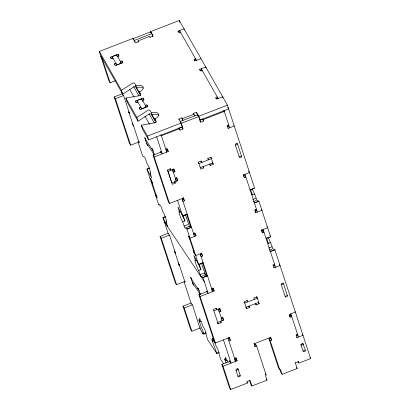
<?xml version="1.0" encoding="UTF-8"?>
<svg xmlns="http://www.w3.org/2000/svg" width="410" height="410" viewBox="0 0 410 410"><rect width="100%" height="100%" fill="white"/><g stroke="black" fill="none" stroke-linecap="round" stroke-linejoin="round"><path stroke-width="0.61" d="M123.031 93.962L133.839 86.92A1.63 0.943 -16.8 0 1 135.823 87.171L140.446 95.299M253.78 188.349L250.003 189.809L250.141 190.035L254.666 188.287L227.442 105.165L179.324 20.5L150.654 31.585L153.181 36.034L150.162 37.197L149.691 36.367L138.119 40.841L138.595 41.671L135.577 42.84L133.05 38.391L99.348 51.424L100.491 55.232L122.728 94.121A1.614 0.948 -16.5 0 0 123.041 93.972M99.348 51.424L121.473 90.359L132.691 83.112A1.63 0.943 -16.7 0 1 134.675 83.363L136.099 85.864A5.694 3.295 -16.8 0 1 143.039 86.741A5.694 3.295 -16.8 0 1 139.415 91.696L140.835 94.203A1.63 0.943 -16.8 0 1 139.8 95.617L126.321 97.964A1.63 0.938 -16.8 0 0 125.875 98.103L136.868 117.439L148.087 110.198A1.625 0.943 -16.7 0 1 150.07 110.449L151.49 112.95L152.064 114.851L155.38 120.689L154.811 118.782A5.694 3.3 -16.8 0 0 158.429 113.826A5.694 3.3 -16.8 0 0 151.49 112.95M125.87 98.098L127.018 101.905L138.011 121.252L149.235 114.006A1.63 0.943 -16.7 0 1 151.218 114.257L155.836 122.385M151.843 33.676L150.644 31.877L133.035 38.684L134.239 40.482L151.843 33.676L152.771 36.5M111.079 58.799L110.587 57.169L118.131 54.248L119.079 55.919L117.567 56.503M112.104 56.647L116.635 54.899L121.37 63.237L116.845 64.985L112.104 56.647L112.786 58.907M178.217 31.806L178.027 31.17L184.064 28.838L184.403 29.966M113.042 58.251L111.535 58.835L110.587 57.169M180.482 32.257L178.975 32.841L178.027 31.17M114.703 64.924L114.375 63.837L115.886 63.253L116.542 65.431M114.375 63.837L115.323 65.503L122.872 62.586L121.924 60.921L120.412 61.505L120.904 63.135M110.152 82.769L101.936 57.769L100.732 55.97L108.952 80.965L110.152 82.769L115.435 80.729M201.013 58.666L194.981 60.998L194.032 59.332L195.539 58.748L196.113 60.649M139.487 141.804L130.682 145.207L129.483 143.403L114.19 96.898L122.405 93.721M114.19 96.898L115.389 98.697L123.605 95.52M200.1 70.607L199.716 69.336L205.753 66.999L206.092 68.127M202.176 70.417L200.664 71.002L199.716 69.336M136.028 102.705L135.541 101.07L143.085 98.154L144.033 99.825L142.521 100.404L142.849 101.495M137.058 100.552L141.588 98.805L146.324 107.143L141.798 108.891L137.058 100.552L137.739 102.813M137.996 102.157L136.489 102.741L135.541 101.07M139.82 109.373L139.328 107.743L140.84 107.159L141.496 109.337M139.328 107.743L140.276 109.408L147.82 106.492L146.877 104.827L145.365 105.411L145.857 107.041M179.067 119.664L178.873 119.028L181.891 117.86L182.942 120.601M193.843 114.656L193.464 113.391L196.482 112.222L198.773 116.25L199.916 120.058L228.59 108.973L227.642 107.307M182.368 118.695L193.935 114.221L194.509 116.127M179.954 121.544L197.558 114.738L198.763 116.542L200.618 122.19L203.637 121.027L202.576 118.731M141.265 125.183L147.462 136.089L181.164 123.056L182.312 126.864L148.61 139.897L142.413 128.991L141.265 125.183L155.195 122.703A1.63 0.943 -16.7 0 0 156.23 121.288L154.811 118.782M198.773 116.25L227.442 105.165M198.763 116.542L181.153 123.348L183.014 128.996L179.995 130.165L179.395 129.263M178.796 128.366L181.809 127.197L183.014 128.996M199.921 120.197L202.437 119.223L203.637 121.027M179.995 130.165L179.534 128.771L161.427 135.772L160.828 134.869M203.175 119.628L224.306 111.458L223.706 110.562M165.876 149.307L167.388 148.722L168.305 151.515L154.221 156.958L153.017 155.159L161.232 151.982M227.048 125.281L227.248 125.578L228.754 124.999M165.932 150.168L167.106 149.712L168.305 151.515M227.463 126.372L228.606 125.931M227.965 128.069L228.165 128.371L234.197 126.034L233.961 125.675M165.179 216.7L162.913 217.577L167.675 226.689L166.127 221.59A5.694 0.61 68.9 0 0 165.922 218.807A5.694 0.61 68.9 0 0 162.913 211.821L160.761 205.774L158.655 204.621L146.944 168.997L149.635 167.957M147.831 168.935L149.445 168.31M167.341 170.334L167.982 171.298L174.04 168.956L174.957 171.744L173.445 172.328L172.846 171.426M235.407 145.227L237.672 144.351L241.49 155.979A1.22 1.092 -33.7 0 1 240.706 157.466A1.22 1.092 -33.7 0 1 239.23 156.856L235.407 145.227A1.22 1.092 -33.7 0 1 236.196 143.741A1.22 1.092 -33.7 0 1 237.672 144.351L236.867 143.151M172.246 170.529L173.753 169.945L174.957 171.744M200.28 167.721L212.857 162.857M175.434 178.376L176.946 177.791L177.863 180.579L171.8 182.927L167.982 171.298M203.288 166.557L203.744 167.951L200.726 169.12L198.435 162.145L201.453 160.976L201.91 162.37L201.008 161.022M209.684 164.523L210.284 165.425L213.302 164.256L211.006 157.281L207.993 158.45L208.449 159.844L207.547 158.491M175.152 179.365L176.659 178.78L177.863 180.579M239.23 156.856L241.49 155.979M174.845 181.748L175.301 183.142L172.282 184.31L167.541 169.894L170.56 168.725L171.021 170.119L170.119 168.771M158.655 204.621L159.408 204.329M153.017 155.159L168.31 201.664L169.509 203.468L183.593 198.025L184.51 200.813L183.003 201.397L182.101 200.044M243.253 174.578L243.453 174.88L249.49 172.543L248.532 171.103M182.306 199.398L183.311 199.009L184.51 200.813M243.171 175.864L244.678 175.285L245.882 177.084L244.37 177.668L243.704 176.669M163.8 217.515L165.42 216.89M193.592 233.603L195.104 233.018L196.021 235.811L189.963 238.154L186.97 229.062L184.864 227.909L182.711 221.861A5.694 0.61 68.9 0 1 179.703 214.876A5.694 0.61 68.9 0 1 179.498 212.093L180.631 211.657M164.287 221.682L204.318 281.747L208.142 293.37L206.537 290.972L206.906 292.084M183.332 215.583L187.103 214.128M179.498 212.093L177.95 206.988L182.681 216.06L187.175 214.256M182.711 221.861L184.977 220.985L183.126 215.363M251.858 193.966A5.694 0.61 68.9 0 0 252.401 194.914L254.666 194.043L256.819 200.09L258.925 201.238L270.636 236.867L266.111 238.615L265.977 238.384M184.09 226.048L187.862 224.588M252.806 199.475L256.04 198.225M185.356 281.327L176.556 284.73L175.352 282.931L160.064 236.421L168.279 233.244M185.699 227.75L189.471 226.294L191.501 227.309L186.97 229.062M253.452 201.556L256.147 200.516M160.064 236.421L161.263 238.22L169.479 235.048M186.878 228.944L190.65 227.488M255.056 202.586L258.828 201.125M258.925 201.238L254.4 202.991L253.821 202.648M256.47 209.29L254.958 209.874L255.876 212.667L261.913 210.33L261.272 209.372M193.72 234.433L194.817 234.007L196.021 235.811M254.677 210.863L256.322 210.227M200.464 254.63L201.469 254.241L202.673 256.04L201.161 256.624L200.259 255.271M261.329 231.096L262.836 230.512L264.04 232.311L262.528 232.895L261.928 231.998M204.318 281.747L202.945 277.637L200.741 276.304L198.681 270.441A5.694 0.61 68.9 0 1 195.678 263.456A5.694 0.61 68.9 0 1 195.473 260.673L196.605 260.237M199.306 264.163L203.078 262.707L203.211 262.938L198.686 264.686L193.925 255.568L195.473 260.673M266.515 238.179L269.211 237.134M198.681 270.441L200.946 269.565L199.193 264.235M267.515 241.905A5.694 0.61 68.9 0 0 268.371 243.494L270.636 242.617L272.793 248.67L274.895 249.818L310.652 358.576L298.834 363.147L297.834 361.646M200.059 274.623L203.832 273.168M268.781 248.055L272.014 246.805M201.674 276.33L205.446 274.869L207.47 275.889L202.945 277.637M269.421 250.136L272.117 249.09M202.847 277.524L206.619 276.068M271.031 251.161L274.803 249.705M274.895 249.818L270.369 251.571L269.79 251.227M211.75 288.83L213.261 288.245L214.179 291.038L200.095 296.486L198.891 294.682L207.106 291.505M272.916 264.804L273.116 265.106L274.628 264.522L274.326 264.071M211.801 289.691L212.974 289.234L214.179 291.038M273.383 265.88L274.48 265.454M273.834 267.592L274.034 267.894L280.071 265.562L279.43 264.599M200.562 327.867L191.844 331.239L190.645 329.435L182.998 306.183L191.214 303.005M182.998 306.183L184.203 307.982L192.418 304.809M213.876 310.811L219.914 308.479L220.831 311.267L219.319 311.851L218.72 310.954M281.281 284.75L283.541 283.874L287.364 295.502A1.22 1.092 -33.7 0 1 286.58 296.989A1.22 1.092 -33.7 0 1 285.104 296.379L281.281 284.75A1.22 1.092 -33.7 0 1 282.065 283.269A1.22 1.092 -33.7 0 1 283.541 283.874L282.941 282.977M218.12 310.052L219.627 309.468L220.831 311.267M206.112 333.181L203.847 334.058L198.676 319.82L200.024 321.722L201.156 321.281M246.154 307.244L258.73 302.38M221.308 317.899L222.814 317.314L223.732 320.107L217.7 322.439M245.698 307.29L246.6 308.643L249.618 307.474L249.162 306.08M255.558 304.046L256.158 304.948L259.176 303.779L256.88 296.804L253.862 297.973L254.323 299.367M221.026 318.888L222.533 318.303L223.732 320.107M285.104 296.379L287.364 295.502M217.556 322.936L218.156 323.833L221.174 322.67L220.718 321.271M204.452 333.34L206.071 332.715M219.114 352.692L216.849 353.569L211.683 339.326L213.026 341.233L214.158 340.792M198.891 294.682L214.184 341.192L215.383 342.991L229.467 337.548L230.384 340.336L228.877 340.92M228.18 338.921L229.185 338.537L230.384 340.336M289.045 315.392L290.552 314.808L291.756 316.607L290.244 317.191L289.578 316.192M217.459 352.851L219.073 352.226M253.974 343.421L254.174 343.718L270.774 337.302L271.692 340.09L270.185 340.674L268.986 338.875L270.492 338.291L271.692 340.09M254.395 344.513L255.404 344.123L256.604 345.927L266.162 374.996A0.815 0.728 -33.7 0 0 265.634 375.985L267.012 380.167L251.919 386.005L250.72 384.201L249.434 380.295M254.425 345.507L255.092 346.511L256.604 345.927M226.089 362.963L224.885 359.734L225.895 359.344M224.885 359.734L224.711 358.817L226.028 360.744L227.16 360.303M234.689 358.591L236.196 358.012L237.113 360.8L223.03 366.248L221.83 364.444L230.046 361.266M297.563 334.283L296.056 334.867L296.973 337.655L303.01 335.324L302.37 334.36M234.74 359.452L235.914 358.996L237.113 360.8M296.322 335.641L297.419 335.216M236.016 370.399L238.282 369.523L240.193 375.334A1.22 1.092 -33.7 0 1 239.404 376.821A1.22 1.092 -33.7 0 1 237.928 376.211L236.016 370.399A1.22 1.092 -33.7 0 1 236.806 368.913A1.22 1.092 -33.7 0 1 238.282 369.523L237.641 368.559M237.928 376.211L240.193 375.334M300.755 344.61L303.067 351.027L305.332 350.15L302.821 343.436M295.159 362.619L295.359 362.917L298.372 361.753L298.834 363.147M221.83 364.444L229.472 387.696L230.676 389.5L247.527 382.986L247.066 381.587L250.085 380.424L251.919 386.005M279.722 368.944L280.901 372.531L282.101 374.335L297.194 368.498L295.359 362.917M200.018 121.288L200.618 122.19M267.007 226.812L267.648 227.77L261.611 230.107L262.528 232.895M255.276 211.765L255.876 212.667M210.52 157.23L211.478 158.67L198.901 163.534L198.261 162.575M212.103 162.457L213.302 164.256M180.256 121.995L180.856 122.897M178.934 127.869L179.534 128.771M202.842 166.603L203.744 167.951M295.123 311.708L295.364 312.066L289.327 314.403L290.244 317.191M296.773 337.358L296.973 337.655M310.119 357.776L310.652 358.576M166.132 151.147L166.773 152.105L161.166 135.044M256.393 296.753L257.352 298.198L244.775 303.057L244.134 302.098M298.172 361.451L298.372 361.753M258.274 302.431L259.176 303.779M175.69 180.21L176.331 181.174L172.507 169.545M128.591 112.196L129.55 113.637L123.815 96.196L122.216 93.793L121.452 91.466M174.399 181.794L175.301 183.142M145.207 138.97L153.212 150.982M183.393 197.722L183.593 198.025M296.553 367.539L297.194 368.498M146.585 143.157L154.242 154.647M132.092 123.343L133.373 125.265L139.108 142.706L138.467 141.742M246.881 300.545L247.783 301.898L247.322 300.499L244.309 301.668L246.6 308.643M248.716 306.127L249.618 307.474M282.101 374.335L280.727 370.148A0.815 0.728 -33.7 0 0 279.743 369.743L278.539 367.939L268.986 338.875M149.932 178.089L151.531 180.492L152.448 183.28L152.048 182.681M189.676 239.143L188.359 235.75L189.984 238.143L198.686 264.686M155.949 194.54L157.266 197.933L155.667 195.529M193.576 251.002L193.177 250.402L194.094 253.19L195.719 255.584L201.756 253.252L202.673 256.04M204.216 273.096L205.656 275.212M213.062 287.948L213.261 288.245M211.709 290.183L212.667 291.623L200.223 253.841M265.49 373.992L266.162 374.996M266.208 378.968L267.012 380.167M215.993 308.294L216.895 309.647L216.434 308.248L213.415 309.417L218.156 323.833M221.584 319.728L222.225 320.692L218.402 309.063M174.486 251.709L175.449 253.149L169.714 235.709L168.11 233.31L162.913 217.577M220.272 321.317L221.174 322.67M191.08 278.498L199.086 290.505M229.267 337.245L229.467 337.548M192.459 282.68L200.116 294.17M177.986 262.856L179.267 264.778L185.002 282.218L184.362 281.26M178.427 264.219L179.329 265.572L174.588 251.156M235.996 357.71L236.196 358.012M234.643 359.944L235.606 361.384L227.96 338.132M246.861 381.982L247.527 382.986M203.847 334.058L202.904 332.674L203.063 333.725A3.254 0.348 68.9 0 1 201.776 331.798L199.895 328.128L192.649 305.476L191.05 303.072L183.977 281.562M216.849 353.569L207.562 339.634L204.795 329.461L202.827 325.924A5.694 0.61 68.9 0 0 199.819 318.939A5.694 0.61 68.9 0 0 200.024 321.722M223.66 363.788L220.565 359.145L217.797 348.971L215.829 345.435A5.694 0.61 68.9 0 0 212.821 338.45A5.694 0.61 68.9 0 0 213.026 341.233M270.636 236.867L269.939 235.54M182.681 216.06L177.535 200.367M146.944 168.997L151.705 178.114L150.152 173.01A5.694 0.61 68.9 0 0 149.947 170.227A5.694 0.61 68.9 0 0 146.944 163.241L144.786 157.194L142.685 156.046L138.103 142.116M189.471 226.294L185.433 214.625M205.446 274.869L201.407 263.199M196.487 60.413L179.534 30.586L180.215 32.841M218.176 98.574L201.223 68.752L201.904 71.007M193.464 113.391L193.935 114.221M178.873 119.028L181.164 123.056M136.099 85.864L136.673 87.766L139.989 93.603L139.415 91.702M133.573 86.495L138.944 95.945M149.04 113.713L154.324 123.01M129.678 89.359L134.101 97.139M144.827 116.01L149.486 124.215M261.462 229.62L262.308 231.266M250.648 189.589L252.401 194.914M266.526 237.872L268.371 243.494M224.065 110.726L229.672 127.787L228.073 125.383L228.437 126.5M244.965 174.296L257.388 212.083L255.784 209.679L256.153 210.796M263.123 229.523L275.546 267.31L273.941 264.906L274.31 266.023M290.839 313.819L298.48 337.071L296.881 334.673L297.25 335.785M290.552 314.808L291.136 316.576M227.248 125.578L228.165 128.371M243.453 174.88L244.37 177.668M273.116 265.106L274.034 267.894M197.558 114.738L197.933 115.871M270.123 337.174L270.492 338.291M270.185 340.674L279.743 369.743M209.828 164.031L210.284 165.425M255.696 303.554L256.158 304.948M255.404 344.123L255.799 345.338M254.174 343.718L255.092 346.511M134.239 40.482L134.793 42.179M166.737 148.594L167.106 149.712M173.389 168.828L173.753 169.945M176.295 177.663L176.659 178.78M182.947 197.897L183.311 199.009M194.453 232.89L194.817 234.007M201.105 253.124L201.469 254.241M212.611 288.122L212.974 289.234M219.263 308.351L219.627 309.468M222.169 317.186L222.533 318.303M228.816 337.42L229.185 338.537M235.545 357.884L235.914 358.996M182.066 198.614L194.489 236.401M186.678 214.425L191.014 227.606M202.56 262.723L206.753 275.484M223.435 339.88L231.076 363.132L229.477 360.733L230.025 362.404M156.635 136.797L162.247 153.858L160.643 151.454L161.012 152.571M188.784 236.344L194.514 253.785M154.452 154.831L152.73 149.599L151.931 148.394L152.392 149.793M200.346 294.344L198.63 289.111L197.825 287.912L198.286 289.306M153.765 153.975L154.227 155.375M199.665 293.493L199.967 294.421M154.221 156.958L169.509 203.468M200.095 296.486L215.383 342.991M223.03 366.248L230.676 389.5M145.986 140.179L144.725 137.586L147.021 144.561L147.82 145.76L147.364 144.366M191.88 279.697L190.624 277.098L192.915 284.074L193.715 285.278L193.259 283.884M128.714 111.633L133.455 126.049M151.152 179.882L156.886 197.323M115.389 98.697L130.682 145.207M161.263 238.22L176.556 284.73M184.203 307.982L191.844 331.239M223.045 97.954L222.702 96.827L216.67 99.164L215.721 97.493L217.228 96.909L217.802 98.815M215.911 98.128L216.101 98.764M194.222 59.962L194.412 60.598M179.324 20.5L179.898 22.406M196.482 112.222L197.246 114.759M181.891 117.86L182.66 120.402M150.654 31.585L150.906 32.431M149.881 37.002L150.07 37.638M138.119 40.841L138.503 42.112M133.05 38.391L133.301 39.237M146.877 104.827L147.528 107M143.085 98.154L143.741 100.332M141.588 98.805L141.927 99.932M135.249 85.265L135.633 86.536M147.462 136.089L148.61 139.897M121.924 60.921L122.58 63.099M118.131 54.248L118.787 56.426M136.868 117.439L138.011 121.252M116.635 54.899L117.142 56.59M121.473 90.359L122.621 94.167M136.668 87.766A5.694 3.306 -16.8 0 1 143.223 88.145M152.064 114.851A5.694 3.3 -16.8 0 1 159.003 115.728M127.018 101.905A1.63 0.948 -16.7 0 1 127.356 101.798M184.977 220.985A5.694 0.61 68.9 0 1 182.107 214.409M200.946 269.565A5.694 0.61 68.9 0 1 198.378 263.84M226.028 360.744A5.694 0.61 68.9 0 1 225.485 357.561A5.694 0.61 68.9 0 1 227.704 361.881M305.332 350.15A1.22 1.092 -33.7 0 1 304.543 351.636A1.22 1.092 -33.7 0 1 303.067 351.027M254.666 194.038A5.694 0.61 68.9 0 1 252.381 189.082M270.636 242.617A5.694 0.61 68.9 0 1 268.35 237.662M303.42 344.338L301.155 345.21A1.22 1.092 -33.7 0 1 301.944 343.729A1.22 1.092 -33.7 0 1 303.42 344.338"/></g></svg>
